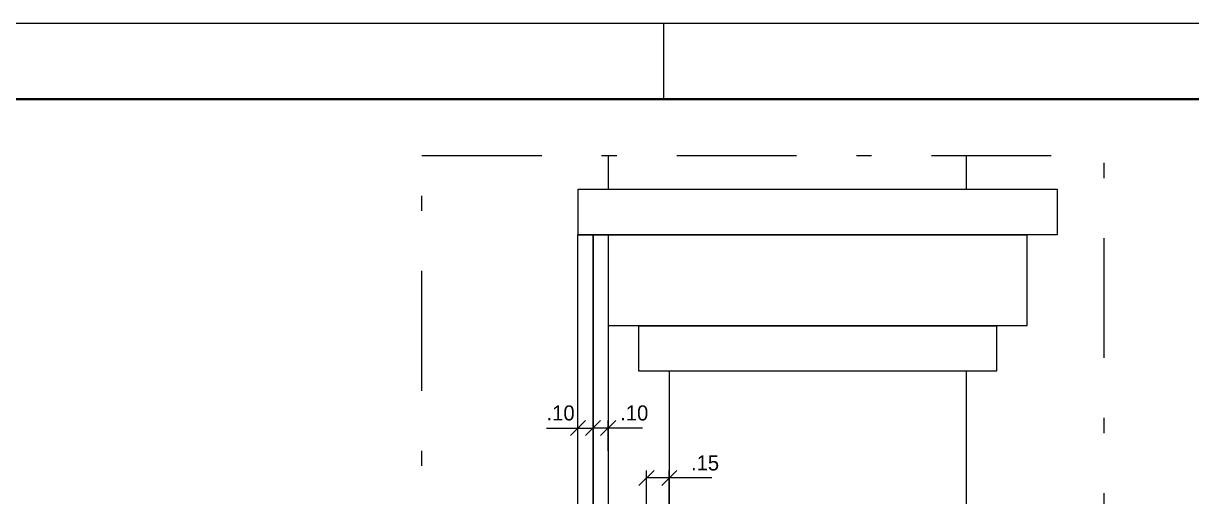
# Model space of a CAD drawing. Header units: metres. Extents: x 3.9 to 63.3, y 8 to 50.1.
# Drawn here: x 49.87 to 57.59, y 46.95 to 50.07 of the extents above; entities that cross this region are included whole.
import ezdxf
from ezdxf.enums import TextEntityAlignment as Align

# ---------------------------------------------------------------- set-up
doc = ezdxf.new("R2010")
doc.units = ezdxf.units.M
doc.header["$MEASUREMENT"] = 0
doc.linetypes.add('DGN Style 4', pattern=[1.582247, 0.790629, -0.395315, 0.000988287, -0.395315])
doc.layers.get('Defpoints').update_dxf_attribs({"lineweight": 0})
for name, color, linetype, lineweight in [('11 - Acabamentos', 7, 'Continuous', 0), ('Level 24-1', 7, 'Continuous', 0), ('Level 63', 7, 'Continuous', 0)]:
    doc.layers.add(name, color=color, linetype=linetype, lineweight=lineweight)
doc.styles.add('Style-INTL_ENGINEERING', font='INTL_ENGINEERING.shx')
doc.dimstyles.get("Standard").update_dxf_attribs({"dimtxt": 0.18, "dimasz": 0.18, "dimexe": 0.18, "dimexo": 0.0625, "dimgap": 0.09, "dimtad": 0, "dimtih": 1, "dimtoh": 1, "dimdec": 4, "dimzin": 1, "dimdsep": 46, "dimtxsty": 'Standard', "dimcen": 0, "dimadec": 0, "dimazin": 0, "dimtfac": 1, "dimtdec": 4, "dimtofl": 0, "dimtmove": 0, "dimatfit": 3, "dimfxl": 0, "dimtolj": 1, "dimtzin": 1, "dimarcsym": 0})

# ---------------------------------------------------------------- blocks, each defined once
blk = doc.blocks.new('*D663')
at = {"layer": 'Defpoints', "color": 2, "linetype": 'Continuous', "lineweight": 0}
for p, q in [((53.9381, 47.0216), (54.0376, 47.1211)), ((53.9878, 46.8703), (53.9878, 47.1208)), ((54.1876, 47.1211), (54.0881, 47.0216)), ((54.1378, 46.8703), (54.1378, 47.1208)), ((54.1378, 47.0713), (53.9878, 47.0713)), ((54.4199, 47.0713), (54.1378, 47.0713))]:
    blk.add_line(p, q, dxfattribs=at)
at = {"layer": 'Defpoints'}
for p in [(54.1378, 47.0713), (54.3509, 47.0713), (53.9878, 46.8208), (54.1378, 46.8208)]:
    blk.add_point(p, dxfattribs=at)
at = {"layer": 'Defpoints', "color": 2, "linetype": 'Continuous', "lineweight": 0, "style": 'Style-INTL_ENGINEERING'}
blk.add_text('.15', height=0.0995, dxfattribs=at).set_placement((54.282, 47.1706), align=Align.MIDDLE_LEFT)
blk = doc.blocks.new('_Oblique')
at = {"color": 0, "linetype": 'ByBlock', "lineweight": -2}
blk.add_line((0.5, 0.5), (-0.5, -0.5), dxfattribs=at)
blk = doc.blocks.new('*D673')
at = {"layer": 'Defpoints', "color": 2, "linetype": 'Continuous', "lineweight": 0}
for p, q in [((53.6848, 47.4506), (53.5853, 47.3511)), ((53.6351, 47.1998), (53.6351, 47.4503)), ((53.6853, 47.3511), (53.7848, 47.4506)), ((53.7351, 47.2498), (53.7351, 47.4503)), ((53.4356, 47.4008), (53.6351, 47.4008)), ((53.9612, 47.4008), (53.7351, 47.4008))]:
    blk.add_line(p, q, dxfattribs=at)
at = {"layer": 'Defpoints'}
for p in [(53.7351, 47.4008), (53.8879, 47.4008), (53.7351, 47.2003), (53.6351, 47.1503)]:
    blk.add_point(p, dxfattribs=at)
at = {"layer": 'Defpoints', "color": 2, "linetype": 'Continuous', "lineweight": 0, "style": 'Style-INTL_ENGINEERING'}
blk.add_text('.10', height=0.0995, dxfattribs=at).set_placement((53.8147, 47.5001), align=Align.MIDDLE_LEFT)
blk = doc.blocks.new('*D674')
at = {"layer": 'Defpoints', "color": 2, "linetype": 'Continuous', "lineweight": 0}
for p, q in [((53.5848, 47.4506), (53.4853, 47.3511)), ((53.5351, 47.1998), (53.5351, 47.4503)), ((53.5853, 47.3511), (53.6848, 47.4506)), ((53.6351, 47.2498), (53.6351, 47.4503)), ((53.3286, 47.4008), (53.5351, 47.4008)), ((53.8346, 47.4008), (53.6351, 47.4008))]:
    blk.add_line(p, q, dxfattribs=at)
at = {"layer": 'Defpoints'}
for p in [(53.4018, 47.4008), (53.6351, 47.4008), (53.6351, 47.2003), (53.5351, 47.1503)]:
    blk.add_point(p, dxfattribs=at)
at = {"layer": 'Defpoints', "color": 2, "linetype": 'Continuous', "lineweight": 0, "style": 'Style-INTL_ENGINEERING'}
blk.add_text('.10', height=0.0995, dxfattribs=at).set_placement((53.3286, 47.5001), align=Align.MIDDLE_LEFT)

msp = doc.modelspace()

# ---------------------------------------------------------------- linework, layer by layer
at = {"layer": '11 - Acabamentos', "color": 30, "linetype": 'Continuous', "lineweight": 13}
for p, q in [((53.7351, 49.1971), (53.7351, 48.9753)), ((56.0984, 49.1971), (56.0984, 48.9753)), ((53.7351, 48.1253), (53.7351, 45.1253)), ((54.1378, 47.7753), (54.1378, 45.1253)), ((56.0984, 47.7753), (56.0984, 43.8253))]:
    msp.add_line(p, q, dxfattribs=at)
at = {"layer": '11 - Acabamentos', "color": 30, "linetype": 'Continuous', "lineweight": 13, "flags": 128}
for points in [[(53.5378, 48.9753), (56.6984, 48.9753), (56.6984, 48.6753), (53.5378, 48.6753)], [(53.6351, 45.9253), (53.5351, 45.9253), (53.5351, 48.6753), (53.6351, 48.6753)], [(53.7351, 45.7253), (53.6351, 45.7253), (53.6351, 48.6753), (53.7351, 48.6753)], [(53.7378, 48.6753), (56.4984, 48.6753), (56.4984, 48.0753), (53.7378, 48.0753)], [(53.9378, 48.0753), (56.2984, 48.0753), (56.2984, 47.7753), (53.9378, 47.7753)]]:
    msp.add_lwpolyline(points, close=True, dxfattribs=at)
at = {"layer": 'Level 24-1', "color": 7, "linetype": 'DGN Style 4', "lineweight": 13, "flags": 128}
msp.add_lwpolyline([(52.5059, 49.1971), (57.006, 49.1971), (57.006, 42.834), (52.5059, 42.834)], close=True, dxfattribs=at)
at = {"layer": 'Level 63', "color": 131, "linetype": 'Continuous', "lineweight": 0}
msp.add_line((54.0995, 50.0686), (54.0995, 49.5686), dxfattribs=at)
at = {"layer": 'Level 63', "color": 131, "linetype": 'Continuous', "lineweight": 40}
msp.add_line((5.1495, 49.5691), (62.85, 49.5686), dxfattribs=at)
at = {"layer": 'Level 63', "color": 131, "linetype": 'Continuous', "lineweight": 0, "flags": 128}
msp.add_lwpolyline([(63.3495, 50.0686), (3.899, 50.0686), (3.899, 8.0186), (63.3495, 8.0186)], close=True, dxfattribs=at)

# ---------------------------------------------------------------- dimensions: what is measured, and where the dimension line sits
at = {"layer": 'Defpoints', "color": 2, "linetype": 'Continuous', "lineweight": 0}
for base, p1, p2, picture, middle in [((53.6351, 47.4008), (53.5351, 47.1503), (53.6351, 47.2003), '*D674', (53.4018, 47.4008)), ((53.7351, 47.4008), (53.6351, 47.1503), (53.7351, 47.2003), '*D673', (53.8879, 47.4008)), ((54.1378, 47.0713), (53.9878, 46.8208), (54.1378, 46.8208), '*D663', (54.3509, 47.0713))]:
    dim = msp.add_linear_dim(base=base, p1=p1, p2=p2, dimstyle='Standard', override={"dimtxt": 0.0995, "dimasz": 0.0995, "dimexe": 0.0495, "dimexo": 0.0495, "dimgap": 0.0495, "dimtad": 1, "dimtih": 0, "dimtoh": 0, "dimdec": 2, "dimzin": 7, "dimtxsty": 'Style-INTL_ENGINEERING', "dimblk": 'Oblique', "dimclre": 2, "dimtdec": 2, "dimatfit": 1, "dimfrac": 2, "dimtolj": 0, "dimtzin": 7, "dimlwe": 0}, dxfattribs=at)
    dim.commit()
    dim.dimension.update_dxf_attribs({"geometry": picture, "text_midpoint": middle, "dimtype": 160})

doc.saveas('drawing.dxf')
